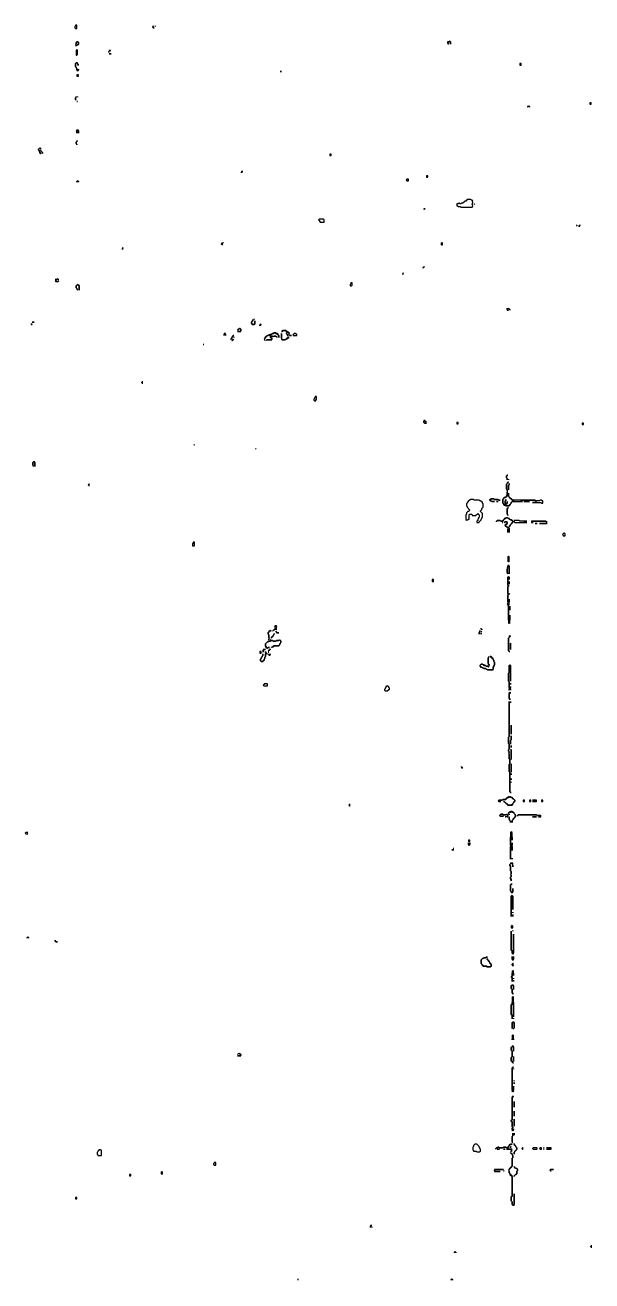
# Model space of a CAD drawing. Header units: metres. Extents: x 0 to 3575, y 1 to 2763.
# Drawn here: x 75 to 884, y 954 to 2746 of the extents above; entities that cross this region are included whole.
import ezdxf

# ---------------------------------------------------------------- set-up
doc = ezdxf.new("R2010")
doc.units = ezdxf.units.M

msp = doc.modelspace()

# ---------------------------------------------------------------- linework, layer by layer
for points in [[(147, 2746), (147, 2745), (146, 2744), (146, 2742), (147, 2741), (149, 2741), (149, 2746)], [(258, 2745), (258, 2744), (257, 2743), (258, 2742), (259, 2742), (258, 2742), (257, 2743), (258, 2744)], [(260, 2745), (261, 2744)], [(149, 2722), (148, 2721), (148, 2719), (147, 2718), (148, 2717), (148, 2716), (148, 2717), (147, 2718), (148, 2719), (148, 2721), (149, 2722), (150, 2722), (151, 2721), (151, 2719), (150, 2718), (150, 2717), (150, 2718), (151, 2719), (151, 2721), (150, 2722)], [(149, 2711), (148, 2710), (148, 2703), (149, 2703), (150, 2704), (150, 2710)], [(195, 2710), (195, 2709), (194, 2708), (195, 2707), (194, 2708), (196, 2710), (197, 2709), (197, 2710)], [(198, 2707)], [(681, 2723), (680, 2722), (678, 2722), (678, 2720), (679, 2720), (680, 2719), (678, 2721), (679, 2722), (680, 2722), (681, 2723), (682, 2722), (682, 2719), (682, 2722)], [(148, 2692), (147, 2691), (147, 2687), (148, 2686), (148, 2685), (149, 2684), (149, 2681), (151, 2681), (151, 2683), (151, 2682), (150, 2681), (149, 2682), (149, 2684), (148, 2685), (148, 2686), (147, 2687), (147, 2691), (148, 2692), (149, 2692), (150, 2691), (150, 2690), (151, 2689), (151, 2690), (150, 2691), (150, 2692)], [(195, 2705), (198, 2705)], [(781, 2691), (781, 2689), (783, 2689), (783, 2691)], [(149, 2675), (149, 2673), (151, 2673), (151, 2675)], [(439, 2680), (441, 2680)], [(439, 2678)], [(441, 2678)], [(148, 2644), (148, 2643), (147, 2642), (147, 2640), (148, 2639), (147, 2640), (147, 2642), (148, 2643)], [(149, 2637), (150, 2637)], [(150, 2644), (150, 2643)], [(150, 2639)], [(881, 2635), (881, 2633), (883, 2633), (883, 2635)], [(794, 2631), (793, 2630), (792, 2630), (792, 2629), (794, 2631), (795, 2630), (795, 2629), (795, 2630)], [(149, 2596), (148, 2595), (149, 2594), (149, 2592), (149, 2594), (148, 2595), (149, 2596), (150, 2596), (151, 2595), (151, 2592), (151, 2596)], [(149, 2581), (149, 2580), (148, 2579), (148, 2577), (149, 2576), (149, 2575), (149, 2576), (148, 2577), (148, 2579), (150, 2581)], [(96, 2571), (94, 2569), (94, 2568), (95, 2567), (95, 2566), (96, 2565), (96, 2564), (97, 2563), (98, 2563), (97, 2563), (96, 2564), (96, 2565), (95, 2566), (95, 2567), (94, 2568), (94, 2569), (96, 2571), (97, 2570), (98, 2570), (97, 2570)], [(97, 2568), (97, 2567), (100, 2564), (100, 2563), (100, 2564), (97, 2567)], [(510, 2562), (510, 2560), (512, 2560), (512, 2562)], [(149, 2529)], [(150, 2527)], [(151, 2530)], [(384, 2537), (384, 2535), (384, 2536), (385, 2537), (386, 2537)], [(386, 2535)], [(648, 2531), (648, 2529), (650, 2529), (650, 2531)], [(150, 2524), (149, 2523), (149, 2522), (149, 2523), (150, 2524), (151, 2523), (151, 2522), (151, 2523)], [(620, 2526), (619, 2525), (620, 2524), (622, 2524), (622, 2526)], [(706, 2497), (704, 2495), (703, 2495), (700, 2492), (698, 2492), (697, 2491), (696, 2491), (695, 2492), (694, 2492), (693, 2491), (691, 2491), (691, 2488), (692, 2488), (693, 2487), (696, 2487), (697, 2486), (713, 2486), (714, 2487), (713, 2488), (714, 2489), (713, 2490), (713, 2491), (714, 2492), (714, 2493), (713, 2494), (714, 2495), (713, 2496), (712, 2496), (711, 2497)], [(717, 2491), (716, 2490)], [(717, 2493)], [(644, 2484), (644, 2483), (645, 2484), (646, 2484)], [(495, 2469), (494, 2468), (495, 2467), (495, 2466), (496, 2465), (502, 2465), (502, 2468), (501, 2469)], [(863, 2461), (862, 2460), (863, 2459), (862, 2460)], [(867, 2461), (867, 2460), (866, 2459), (865, 2459), (867, 2459)], [(865, 2461)], [(214, 2428), (214, 2426), (214, 2427), (215, 2428)], [(358, 2436), (357, 2435), (356, 2435), (355, 2434), (356, 2433), (357, 2433), (356, 2433), (355, 2434), (356, 2435), (357, 2435)], [(670, 2436), (669, 2435), (669, 2432), (670, 2433), (671, 2432), (671, 2435)], [(121, 2384), (120, 2383), (118, 2383), (120, 2383), (121, 2384), (122, 2383), (123, 2383), (122, 2383)], [(614, 2392), (614, 2390), (614, 2391), (615, 2392)], [(644, 2401), (643, 2400), (643, 2399), (643, 2400), (644, 2401), (645, 2401)], [(645, 2399)], [(118, 2381), (119, 2380), (122, 2380), (123, 2381), (122, 2380), (120, 2380), (119, 2381)], [(150, 2376), (148, 2374), (148, 2371), (149, 2370), (149, 2369), (150, 2368), (150, 2369), (148, 2371), (148, 2374), (150, 2376), (152, 2374), (152, 2368), (152, 2375), (151, 2375)], [(540, 2378), (540, 2377), (539, 2376), (539, 2374), (541, 2374), (542, 2375), (542, 2378)], [(763, 2342), (763, 2339), (765, 2339), (764, 2339), (763, 2340)], [(765, 2342), (765, 2341), (766, 2341), (767, 2340), (767, 2339), (767, 2340)], [(84, 2320), (84, 2319), (85, 2318), (84, 2319)], [(85, 2322), (88, 2322)], [(88, 2318)], [(381, 2313), (380, 2312), (379, 2312), (378, 2311), (379, 2311), (381, 2313), (382, 2313), (383, 2312), (383, 2310), (382, 2309), (378, 2309), (383, 2309), (383, 2312), (382, 2313)], [(400, 2326), (400, 2324), (399, 2323), (398, 2323), (398, 2320), (399, 2319), (402, 2319), (403, 2320), (403, 2324), (403, 2320), (402, 2319), (400, 2319), (398, 2321), (398, 2322), (400, 2324)], [(402, 2327), (402, 2326)], [(410, 2319), (410, 2317), (410, 2318), (411, 2319), (412, 2318), (412, 2319)], [(413, 2313)], [(415, 2315)], [(415, 2313)], [(359, 2306), (359, 2303), (359, 2305), (360, 2306), (361, 2305), (361, 2303), (361, 2306)], [(372, 2303), (371, 2302), (371, 2301), (370, 2300), (370, 2299), (369, 2298), (368, 2298), (369, 2298), (370, 2299), (370, 2300), (371, 2301), (371, 2302), (372, 2303), (373, 2303)], [(368, 2296)], [(373, 2298), (372, 2297), (371, 2297), (370, 2296), (371, 2296)], [(373, 2301), (373, 2300)], [(430, 2307), (429, 2306), (428, 2306), (427, 2305), (426, 2305), (425, 2304), (423, 2304), (422, 2303), (421, 2303), (420, 2302), (419, 2302), (417, 2300), (417, 2299), (416, 2298), (417, 2297), (417, 2296), (417, 2297), (416, 2298), (421, 2303), (422, 2303), (423, 2304), (424, 2303), (426, 2305), (427, 2305), (428, 2306), (430, 2306), (431, 2307), (432, 2307), (433, 2306), (434, 2306), (437, 2303), (437, 2300), (437, 2303), (436, 2304), (436, 2305), (435, 2306), (434, 2306), (433, 2307)], [(426, 2302), (425, 2301), (425, 2300), (426, 2300), (427, 2299), (427, 2298), (426, 2297), (420, 2297), (419, 2296), (420, 2297), (427, 2297), (427, 2299), (425, 2301), (426, 2302), (428, 2302), (429, 2301), (430, 2302), (433, 2302), (435, 2300), (435, 2301), (434, 2301), (433, 2302), (430, 2302), (429, 2301), (428, 2302)], [(443, 2310), (442, 2309), (441, 2309), (442, 2309), (443, 2310), (447, 2310), (449, 2308), (448, 2307), (448, 2306), (449, 2305), (449, 2304), (450, 2303), (450, 2302), (450, 2303), (449, 2304), (449, 2305), (448, 2306), (448, 2307), (449, 2308), (451, 2308), (452, 2307), (452, 2306), (451, 2305), (453, 2303), (455, 2303), (453, 2303), (452, 2304), (452, 2307), (451, 2308), (450, 2308), (449, 2309), (448, 2309), (447, 2310)], [(441, 2306), (441, 2298), (442, 2297), (446, 2297), (447, 2298), (448, 2298), (449, 2299), (450, 2299), (451, 2300), (452, 2300), (450, 2300), (449, 2299), (448, 2299), (446, 2297), (443, 2297), (441, 2299)], [(455, 2301)], [(459, 2306), (457, 2304), (458, 2304), (459, 2303), (458, 2302), (459, 2303), (463, 2303), (463, 2305), (462, 2305), (461, 2306)], [(328, 2288)], [(329, 2290), (330, 2290)], [(330, 2288)], [(242, 2237), (241, 2236), (242, 2235), (243, 2235), (242, 2235), (241, 2236), (242, 2237), (243, 2237)], [(323, 2214)], [(323, 2212)], [(325, 2214)], [(325, 2212)], [(489, 2216), (489, 2215), (488, 2214), (488, 2213), (487, 2212), (487, 2211), (488, 2210), (490, 2210), (490, 2211), (491, 2212), (491, 2216)], [(644, 2182), (644, 2179), (645, 2178), (648, 2178), (645, 2178), (644, 2179), (644, 2181), (645, 2182), (647, 2180), (648, 2180), (647, 2180), (646, 2181), (646, 2182)], [(691, 2179), (691, 2177), (693, 2177), (693, 2179)], [(870, 2178), (870, 2176), (872, 2176), (872, 2178)], [(315, 2145)], [(316, 2147), (317, 2147)], [(317, 2145)], [(405, 2142), (404, 2141)], [(407, 2142)], [(407, 2140)], [(87, 2123), (86, 2122), (86, 2118), (87, 2117), (87, 2116), (87, 2117), (86, 2118), (86, 2122), (87, 2123), (88, 2123), (89, 2122), (89, 2116), (89, 2123)], [(763, 2104), (762, 2103), (762, 2100), (763, 2099), (763, 2097), (763, 2099), (762, 2100), (762, 2103), (763, 2104), (764, 2104)], [(765, 2098), (765, 2097)], [(166, 2091), (165, 2090), (166, 2089), (167, 2089), (166, 2089), (165, 2090), (166, 2091), (167, 2091)], [(764, 2094), (763, 2093), (763, 2092), (762, 2091), (762, 2084), (763, 2083), (763, 2082), (764, 2081), (763, 2080), (763, 2075), (760, 2072), (759, 2072), (758, 2071), (758, 2070), (757, 2069), (757, 2064), (758, 2063), (758, 2062), (759, 2061), (760, 2061), (761, 2060), (766, 2060), (768, 2062), (768, 2063), (769, 2064), (769, 2065), (770, 2066), (785, 2066), (783, 2066), (782, 2067), (783, 2068), (803, 2068), (804, 2067), (804, 2066), (803, 2065), (799, 2065), (811, 2065), (812, 2064), (814, 2064), (814, 2067), (813, 2067), (812, 2068), (810, 2068), (809, 2067), (804, 2067), (803, 2068), (771, 2068), (765, 2074), (765, 2078), (765, 2074), (766, 2073), (766, 2072), (770, 2068), (772, 2068), (773, 2067), (772, 2066), (770, 2066), (769, 2065), (769, 2064), (765, 2060), (762, 2060), (761, 2061), (760, 2061), (757, 2064), (757, 2069), (758, 2070), (758, 2071), (759, 2072), (760, 2072), (761, 2073), (762, 2073), (763, 2074), (763, 2080), (764, 2081), (763, 2082), (763, 2083), (762, 2084), (762, 2091), (765, 2094)], [(766, 2092), (766, 2090), (765, 2089), (765, 2083), (765, 2089), (766, 2090)], [(711, 2069), (710, 2068), (709, 2068), (706, 2065), (706, 2064), (705, 2063), (705, 2060), (706, 2059), (706, 2058), (710, 2054), (708, 2052), (707, 2052), (705, 2050), (705, 2048), (704, 2047), (704, 2041), (705, 2040), (704, 2039), (705, 2040), (707, 2040), (708, 2041), (709, 2041), (709, 2047), (710, 2048), (712, 2048), (713, 2047), (713, 2046), (718, 2046), (721, 2049), (723, 2047), (723, 2044), (722, 2043), (722, 2042), (721, 2041), (721, 2039), (720, 2038), (720, 2036), (723, 2036), (723, 2037), (726, 2040), (726, 2041), (727, 2042), (727, 2043), (728, 2044), (728, 2049), (725, 2052), (725, 2053), (727, 2055), (727, 2056), (729, 2058), (729, 2063), (728, 2064), (728, 2065), (727, 2066), (726, 2066), (725, 2067), (724, 2067), (723, 2068), (716, 2068), (715, 2069)], [(740, 2070), (738, 2068), (739, 2067), (740, 2067), (741, 2066), (745, 2066), (741, 2066), (740, 2067), (739, 2067), (738, 2068), (740, 2070), (744, 2070), (745, 2069), (750, 2069), (751, 2068), (753, 2068), (751, 2068), (750, 2069), (745, 2069), (744, 2070)], [(748, 2066), (750, 2066)], [(760, 2069), (761, 2068), (760, 2067), (760, 2064), (761, 2063), (763, 2063), (763, 2066), (763, 2064), (762, 2063), (761, 2063), (760, 2064), (760, 2067), (761, 2068), (762, 2068), (761, 2068)], [(787, 2066), (795, 2066)], [(761, 2043), (760, 2042), (759, 2042), (759, 2041), (756, 2038), (754, 2038), (753, 2039), (749, 2039), (748, 2038), (748, 2037), (748, 2038), (749, 2039), (753, 2039), (754, 2038), (757, 2038), (758, 2039), (758, 2040), (761, 2043), (764, 2043), (766, 2041), (767, 2041), (768, 2040), (769, 2040), (771, 2038), (771, 2037), (769, 2035), (769, 2034), (766, 2031), (766, 2030), (765, 2029), (764, 2029), (762, 2031), (761, 2031), (760, 2032), (760, 2033), (761, 2034), (763, 2034), (763, 2037), (760, 2037), (759, 2036), (760, 2037), (762, 2037), (763, 2036), (763, 2035), (762, 2034), (761, 2034), (760, 2033), (760, 2031), (761, 2031), (763, 2029), (765, 2029), (766, 2028), (766, 2022), (766, 2028), (765, 2029), (768, 2032), (768, 2033), (771, 2036), (771, 2039), (770, 2039), (769, 2040), (768, 2040), (766, 2042), (765, 2042), (764, 2043)], [(764, 2057), (763, 2056), (763, 2048), (764, 2047), (764, 2046), (764, 2047), (763, 2048), (763, 2056), (764, 2057), (765, 2057)], [(756, 2036), (757, 2036)], [(764, 2027), (764, 2022)], [(773, 2039), (773, 2037), (774, 2036), (791, 2036), (788, 2036), (787, 2037), (788, 2038), (791, 2038), (781, 2038), (780, 2039)], [(798, 2038), (798, 2036), (800, 2036), (799, 2036), (798, 2037), (799, 2038), (818, 2038), (819, 2037), (820, 2037), (819, 2037), (818, 2038)], [(803, 2035), (806, 2035)], [(809, 2035), (820, 2035)], [(315, 2008), (315, 2007), (314, 2006), (314, 2003), (317, 2003), (317, 2008)], [(844, 2021), (842, 2019), (843, 2018), (843, 2017), (846, 2017), (846, 2020), (845, 2021)], [(764, 1975), (764, 1973), (763, 1972), (764, 1971), (763, 1970), (763, 1964), (764, 1963), (764, 1964), (763, 1965), (763, 1970), (764, 1971), (763, 1972), (764, 1973), (764, 1974), (765, 1975), (766, 1974), (766, 1963), (766, 1975)], [(765, 1988), (764, 1987), (764, 1980), (765, 1981), (766, 1980), (766, 1987)], [(656, 1955), (656, 1952), (658, 1952), (658, 1955)], [(765, 1959), (764, 1958), (764, 1947), (765, 1946), (764, 1945), (764, 1935), (765, 1934), (764, 1933), (764, 1921), (763, 1920), (764, 1919), (764, 1918), (765, 1917), (765, 1892), (766, 1893), (767, 1892), (767, 1904), (767, 1897), (766, 1896), (765, 1897), (765, 1918), (766, 1919), (766, 1927), (766, 1923), (765, 1922), (764, 1923), (764, 1933), (765, 1934), (766, 1934), (767, 1935), (766, 1934), (765, 1934), (764, 1935), (764, 1945), (765, 1946), (766, 1946), (765, 1946), (764, 1947), (764, 1958), (765, 1959), (766, 1958), (766, 1955), (766, 1958)], [(766, 1952), (766, 1948)], [(767, 1937)], [(767, 1917), (767, 1911)], [(425, 1882), (424, 1881), (423, 1881), (423, 1880), (422, 1879), (422, 1877), (423, 1876), (423, 1872), (424, 1871), (423, 1870), (423, 1869), (423, 1870), (424, 1871), (423, 1872), (423, 1876), (422, 1877), (422, 1879), (425, 1882), (426, 1881)], [(432, 1889), (431, 1888), (432, 1888), (433, 1889), (434, 1888), (434, 1887), (432, 1885), (431, 1886), (432, 1885), (432, 1884), (431, 1883), (430, 1883), (428, 1881), (430, 1883), (431, 1883), (432, 1884), (433, 1884), (434, 1883), (434, 1885), (433, 1886), (434, 1887), (434, 1889)], [(724, 1882), (724, 1880), (723, 1879), (723, 1877), (723, 1879), (724, 1880)], [(726, 1885), (725, 1884), (726, 1885), (727, 1884), (727, 1883), (727, 1884)], [(425, 1869), (426, 1868), (425, 1867), (422, 1867), (418, 1863), (418, 1859), (420, 1857), (421, 1857), (422, 1858), (424, 1858), (422, 1858), (421, 1857), (418, 1860), (418, 1863), (421, 1866), (422, 1866), (423, 1867), (425, 1867), (426, 1868), (428, 1868), (429, 1867), (433, 1867), (434, 1868), (437, 1868), (438, 1869), (440, 1867), (440, 1865), (439, 1864), (439, 1863), (438, 1862), (438, 1861), (437, 1860), (430, 1860), (429, 1859), (428, 1859), (427, 1858), (426, 1859), (427, 1858), (428, 1859), (429, 1859), (430, 1860), (437, 1860), (438, 1861), (438, 1862), (439, 1863), (439, 1864), (440, 1865), (440, 1868), (439, 1868), (438, 1869), (437, 1868), (434, 1868), (433, 1867), (429, 1867), (428, 1868), (426, 1868)], [(431, 1878), (430, 1877), (430, 1876), (426, 1872), (426, 1871), (429, 1874), (429, 1875), (430, 1876), (430, 1877)], [(433, 1881), (434, 1880), (434, 1879), (437, 1879), (435, 1879)], [(435, 1877)], [(437, 1877)], [(726, 1878), (725, 1877), (726, 1878), (727, 1878)], [(726, 1881), (727, 1880)], [(767, 1875), (766, 1874), (766, 1872), (765, 1871), (765, 1853), (766, 1852), (767, 1852), (766, 1852), (765, 1853), (765, 1871), (768, 1874)], [(768, 1864), (768, 1855)], [(410, 1852), (410, 1850), (412, 1850), (412, 1852)], [(418, 1852), (418, 1851), (419, 1850), (418, 1849), (418, 1845), (417, 1844), (417, 1842), (416, 1841), (416, 1840), (414, 1838), (412, 1838), (411, 1839), (411, 1841), (412, 1842), (412, 1843), (414, 1845), (414, 1846), (415, 1847), (415, 1848), (414, 1849), (415, 1848), (414, 1847), (414, 1846), (413, 1845), (413, 1844), (412, 1843), (412, 1842), (411, 1841), (411, 1839), (412, 1838), (415, 1838), (415, 1839), (416, 1840), (416, 1841), (417, 1842), (417, 1844), (418, 1845), (418, 1849), (419, 1850), (420, 1849), (421, 1849), (420, 1849), (418, 1851)], [(418, 1856), (417, 1855), (415, 1855), (415, 1851), (415, 1854), (416, 1855), (417, 1854), (417, 1855)], [(419, 1854)], [(420, 1852)], [(425, 1856), (425, 1855), (424, 1854), (423, 1854), (422, 1853), (423, 1853), (425, 1855)], [(422, 1851), (423, 1851)], [(423, 1849), (423, 1847), (425, 1847), (425, 1849), (425, 1848), (424, 1847), (423, 1848)], [(739, 1845), (744, 1840), (744, 1838), (745, 1837), (745, 1833), (744, 1832), (744, 1831), (743, 1830), (743, 1827), (742, 1826), (735, 1826), (734, 1827), (733, 1827), (732, 1828), (730, 1828), (729, 1829), (728, 1829), (727, 1830), (726, 1830), (724, 1832), (726, 1834), (728, 1834), (730, 1832), (732, 1832), (733, 1831), (736, 1831), (737, 1830), (736, 1831), (733, 1831), (732, 1832), (731, 1832), (730, 1833), (729, 1833), (728, 1834), (726, 1834), (724, 1832), (725, 1831), (725, 1830), (727, 1830), (728, 1829), (729, 1829), (730, 1828), (732, 1828), (733, 1827), (734, 1827), (735, 1826), (743, 1826), (743, 1830), (745, 1832), (745, 1837), (744, 1838), (744, 1840), (743, 1841), (743, 1842), (740, 1845)], [(737, 1845), (737, 1844), (736, 1843), (736, 1834), (738, 1832), (738, 1833), (736, 1835), (736, 1843), (737, 1844)], [(767, 1833), (766, 1832), (766, 1822), (765, 1821), (765, 1810), (766, 1809), (766, 1797), (766, 1799), (767, 1800), (768, 1799), (768, 1797), (768, 1802), (768, 1801), (767, 1800), (766, 1801), (766, 1809), (765, 1810), (765, 1821), (766, 1822), (766, 1832), (767, 1833), (768, 1832), (768, 1810), (768, 1832)], [(416, 1806), (416, 1805), (415, 1804), (416, 1803), (421, 1803), (421, 1806)], [(592, 1803), (591, 1802), (590, 1802), (590, 1801), (589, 1800), (589, 1799), (588, 1798), (588, 1797), (589, 1796), (592, 1796), (594, 1798), (595, 1798), (595, 1800), (594, 1801), (594, 1802), (593, 1802)], [(766, 1794), (766, 1785), (767, 1784), (766, 1783), (767, 1784), (768, 1784), (767, 1784), (766, 1785), (766, 1792), (767, 1793), (768, 1792), (768, 1794), (767, 1793)], [(768, 1807), (768, 1805)], [(766, 1781), (766, 1731), (765, 1730), (765, 1721), (766, 1720), (766, 1713), (765, 1712), (765, 1710), (766, 1709), (766, 1708), (765, 1707), (766, 1706), (766, 1699), (767, 1698), (767, 1692), (766, 1691), (766, 1681), (767, 1680), (767, 1652), (768, 1651), (769, 1651), (768, 1651), (767, 1652), (767, 1680), (766, 1681), (766, 1691), (767, 1692), (767, 1698), (766, 1699), (766, 1706), (765, 1707), (766, 1708), (766, 1709), (765, 1710), (765, 1712), (766, 1713), (766, 1720), (765, 1721), (765, 1730), (766, 1731)], [(768, 1781), (768, 1779)], [(769, 1747), (769, 1734)], [(769, 1732), (769, 1726), (768, 1725), (768, 1720), (768, 1725), (769, 1726)], [(768, 1713), (769, 1712), (769, 1698), (769, 1712)], [(769, 1718), (769, 1715)], [(698, 1688), (698, 1686), (700, 1686), (699, 1686), (698, 1687)], [(700, 1688)], [(769, 1692), (769, 1680)], [(769, 1678), (769, 1676)], [(769, 1671), (769, 1669)], [(769, 1666), (769, 1665)], [(538, 1634), (537, 1633), (538, 1632), (539, 1632), (538, 1632), (537, 1633), (538, 1634), (539, 1634)], [(766, 1645), (765, 1644), (763, 1644), (760, 1641), (757, 1641), (756, 1640), (751, 1640), (750, 1639), (751, 1638), (754, 1638), (751, 1638), (750, 1639), (751, 1640), (756, 1640), (757, 1641), (761, 1641), (764, 1644), (765, 1644), (766, 1645), (767, 1644), (768, 1645), (771, 1642), (772, 1642), (774, 1640), (774, 1639), (772, 1637), (772, 1636), (769, 1633), (765, 1633), (764, 1634), (763, 1634), (759, 1638), (758, 1638), (759, 1638), (761, 1636), (761, 1635), (762, 1635), (764, 1633), (770, 1633), (771, 1634), (771, 1635), (774, 1638), (774, 1640), (770, 1644), (769, 1644), (768, 1645), (767, 1644)], [(764, 1638)], [(765, 1636)], [(766, 1638)], [(786, 1640), (786, 1638), (788, 1638), (788, 1640)], [(795, 1640), (795, 1638), (797, 1638), (797, 1640)], [(799, 1640), (804, 1640), (805, 1639), (804, 1638), (799, 1638), (805, 1638), (805, 1640)], [(812, 1640), (812, 1638), (814, 1638), (814, 1640)], [(754, 1620), (752, 1618), (753, 1617), (758, 1617), (753, 1617), (752, 1618), (754, 1620), (757, 1620), (758, 1619), (761, 1619), (762, 1620), (764, 1618), (764, 1617), (763, 1616), (762, 1617), (761, 1616), (760, 1616), (761, 1616), (762, 1617), (763, 1616), (764, 1616), (764, 1619), (763, 1619), (762, 1620), (761, 1619), (758, 1619), (757, 1620)], [(768, 1624), (767, 1623), (766, 1623), (765, 1622), (765, 1621), (766, 1620), (766, 1619), (766, 1620), (765, 1621), (765, 1622), (766, 1623), (768, 1623), (769, 1624), (770, 1623), (771, 1623), (774, 1620), (774, 1619), (775, 1618), (775, 1617), (771, 1613), (771, 1612), (770, 1611), (770, 1608), (770, 1611), (775, 1616), (775, 1619), (773, 1621), (773, 1622), (772, 1623), (771, 1623), (770, 1624)], [(766, 1616), (766, 1612), (768, 1610), (768, 1608), (768, 1610), (767, 1611), (767, 1612), (766, 1613)], [(779, 1619), (778, 1618), (778, 1617), (778, 1618), (779, 1619), (805, 1619), (806, 1618), (810, 1618), (811, 1617), (810, 1616), (808, 1616), (811, 1616), (811, 1618), (806, 1618), (805, 1619)], [(799, 1616), (805, 1616)], [(769, 1595), (768, 1594), (768, 1556), (768, 1574), (769, 1575), (770, 1574), (770, 1568), (770, 1579), (770, 1576), (769, 1575), (768, 1576), (768, 1587), (769, 1588), (770, 1587), (770, 1583), (770, 1594)], [(76, 1594), (75, 1593), (76, 1592), (79, 1592), (78, 1593), (79, 1594)], [(708, 1583), (708, 1581), (710, 1581), (710, 1583)], [(708, 1579), (708, 1576), (709, 1576), (710, 1577), (710, 1579), (710, 1577), (709, 1576), (708, 1577)], [(684, 1571)], [(684, 1569), (687, 1569)], [(686, 1571), (687, 1571)], [(808, 1562)], [(808, 1560)], [(768, 1550), (768, 1549), (767, 1548), (767, 1547), (768, 1546), (768, 1539), (769, 1538), (769, 1535), (768, 1534), (769, 1533), (769, 1531), (768, 1530), (768, 1528), (769, 1527), (769, 1525), (769, 1527), (768, 1528), (768, 1530), (769, 1531), (769, 1533), (768, 1534), (769, 1535), (769, 1538), (768, 1539), (768, 1546), (767, 1547), (767, 1548), (769, 1550), (770, 1550), (771, 1549), (770, 1548), (771, 1547), (771, 1545), (771, 1547), (770, 1548), (771, 1549), (771, 1550)], [(770, 1557), (770, 1556)], [(771, 1536)], [(769, 1520), (768, 1519), (768, 1510), (769, 1509), (769, 1508), (771, 1508), (771, 1514), (771, 1509), (770, 1508), (768, 1510), (768, 1519), (769, 1520), (770, 1520)], [(770, 1504), (769, 1503), (769, 1474), (769, 1503), (770, 1504), (771, 1503), (771, 1484), (771, 1503)], [(771, 1480), (771, 1479)], [(771, 1477), (771, 1474)], [(770, 1461), (769, 1460), (769, 1458), (771, 1458), (771, 1460)], [(769, 1453), (769, 1426), (770, 1425), (770, 1420), (771, 1421), (772, 1420), (772, 1449), (772, 1422), (771, 1421), (770, 1422), (770, 1425), (769, 1426)], [(771, 1454), (771, 1453)], [(79, 1445), (78, 1444), (78, 1443), (78, 1444), (79, 1445), (80, 1444), (80, 1443), (80, 1444)], [(118, 1440), (118, 1439), (119, 1438), (121, 1438), (119, 1438), (118, 1439)], [(121, 1440)], [(733, 1416), (732, 1415), (730, 1415), (729, 1414), (728, 1414), (726, 1412), (726, 1407), (727, 1406), (727, 1405), (729, 1403), (733, 1403), (734, 1402), (739, 1402), (740, 1403), (740, 1406), (739, 1407), (739, 1408), (738, 1409), (738, 1410), (734, 1414), (734, 1413), (738, 1409), (738, 1408), (740, 1406), (740, 1403), (739, 1402), (735, 1402), (734, 1403), (730, 1403), (726, 1407), (726, 1412), (728, 1414), (729, 1414), (730, 1415), (732, 1415), (733, 1416), (735, 1416)], [(770, 1417), (770, 1412), (772, 1412), (772, 1417), (772, 1413), (771, 1412), (770, 1413)], [(771, 1407), (770, 1406), (770, 1404), (772, 1404), (772, 1405), (771, 1404), (770, 1405), (770, 1406), (771, 1407), (772, 1407)], [(771, 1397), (770, 1396), (770, 1389), (769, 1388), (770, 1387), (770, 1381), (770, 1387), (769, 1388), (770, 1389), (770, 1393), (771, 1394), (772, 1393), (772, 1390), (772, 1396)], [(772, 1386), (772, 1385)], [(772, 1383), (772, 1381)], [(770, 1376), (769, 1375), (769, 1371), (770, 1370), (770, 1365), (771, 1364), (770, 1363), (771, 1364), (772, 1364), (771, 1364), (770, 1365), (770, 1370), (769, 1371), (769, 1375), (770, 1376), (771, 1376), (772, 1375), (772, 1370), (772, 1376)], [(771, 1360), (770, 1359), (770, 1349), (769, 1348), (769, 1334), (770, 1333), (770, 1328), (770, 1333), (769, 1334), (769, 1348), (770, 1349), (770, 1351), (771, 1352), (772, 1351), (772, 1331), (772, 1359)], [(772, 1329), (772, 1328)], [(771, 1323), (770, 1322), (770, 1314), (770, 1322), (771, 1323), (772, 1323), (773, 1322), (773, 1315), (772, 1314), (772, 1313), (772, 1314), (773, 1315), (773, 1323)], [(771, 1305), (770, 1304), (770, 1298), (770, 1299), (771, 1300), (772, 1299), (772, 1298), (772, 1304)], [(380, 1279), (378, 1277), (380, 1279), (381, 1278), (382, 1278), (383, 1277), (383, 1276), (382, 1275), (378, 1275), (383, 1275), (383, 1277), (382, 1278), (381, 1278)], [(770, 1289), (770, 1288), (769, 1287), (769, 1283), (770, 1282), (770, 1274), (769, 1273), (769, 1268), (770, 1267), (770, 1266), (771, 1265), (772, 1265), (771, 1265), (770, 1266), (770, 1267), (769, 1268), (769, 1273), (770, 1274), (770, 1282), (769, 1283), (769, 1287), (771, 1289), (772, 1288), (772, 1282), (772, 1289)], [(772, 1274), (772, 1267)], [(771, 1259), (770, 1258), (770, 1224), (771, 1225), (772, 1224), (772, 1232), (772, 1226), (771, 1225), (770, 1226), (770, 1258), (771, 1259), (772, 1259)], [(772, 1257), (772, 1256)], [(773, 1240), (773, 1239)], [(773, 1237), (773, 1235)], [(770, 1217), (770, 1184), (769, 1183), (769, 1182), (770, 1181), (770, 1174), (771, 1173), (770, 1172), (770, 1168), (771, 1169), (772, 1168), (772, 1171), (772, 1170), (771, 1169), (770, 1170), (770, 1172), (771, 1173), (772, 1173), (771, 1173), (770, 1174), (770, 1181), (769, 1182), (769, 1183), (770, 1184), (770, 1216), (771, 1217), (772, 1216), (772, 1217)], [(773, 1210), (773, 1202)], [(773, 1196), (773, 1189)], [(773, 1185), (773, 1175)], [(771, 1165), (771, 1161), (770, 1160), (770, 1152), (771, 1151), (770, 1152), (770, 1160), (771, 1161)], [(773, 1165), (773, 1162)], [(717, 1149), (715, 1147), (715, 1146), (714, 1145), (714, 1141), (715, 1140), (715, 1139), (719, 1139), (720, 1138), (724, 1138), (725, 1139), (725, 1142), (724, 1143), (724, 1144), (723, 1145), (723, 1146), (720, 1149)], [(768, 1149), (767, 1148), (766, 1148), (766, 1147), (765, 1146), (765, 1145), (764, 1144), (763, 1145), (762, 1144), (761, 1145), (758, 1145), (757, 1144), (752, 1144), (751, 1145), (750, 1145), (749, 1144), (748, 1144), (747, 1143), (747, 1142), (747, 1143), (748, 1144), (749, 1144), (750, 1145), (751, 1145), (752, 1144), (757, 1144), (758, 1145), (761, 1145), (762, 1144), (763, 1145), (764, 1144), (764, 1143), (763, 1142), (762, 1142), (770, 1142), (765, 1142), (764, 1143), (764, 1144), (765, 1145), (765, 1146), (768, 1149), (770, 1149)], [(773, 1150), (773, 1148), (777, 1144), (777, 1142), (774, 1139), (774, 1138), (773, 1137), (773, 1135), (773, 1137), (774, 1138), (774, 1139), (776, 1141), (777, 1141), (777, 1144), (776, 1145), (776, 1146), (773, 1149)], [(180, 1141), (180, 1140), (179, 1139), (179, 1138), (178, 1137), (178, 1135), (179, 1134), (179, 1133), (184, 1133), (184, 1140), (183, 1141)], [(749, 1142), (752, 1142)], [(758, 1142), (760, 1142)], [(768, 1137), (770, 1135), (770, 1134), (771, 1133), (771, 1130), (770, 1129), (770, 1118), (766, 1114), (766, 1113), (765, 1112), (766, 1111), (766, 1108), (767, 1107), (767, 1106), (770, 1103), (770, 1075), (769, 1074), (769, 1068), (770, 1067), (770, 1063), (771, 1062), (773, 1062), (773, 1078), (773, 1063), (772, 1062), (771, 1062), (770, 1063), (770, 1067), (769, 1068), (769, 1074), (770, 1075), (770, 1104), (766, 1108), (766, 1111), (765, 1112), (770, 1117), (770, 1129), (771, 1130), (771, 1133), (770, 1134), (770, 1136), (769, 1136)], [(768, 1146), (768, 1144), (768, 1145), (769, 1146)], [(770, 1140), (769, 1139), (768, 1139), (769, 1139)], [(770, 1144)], [(785, 1144), (784, 1143), (785, 1142), (786, 1142), (785, 1142), (784, 1143), (785, 1144), (786, 1144)], [(800, 1144), (799, 1143), (800, 1142), (806, 1142), (805, 1143), (806, 1144)], [(810, 1144), (809, 1143), (810, 1142), (812, 1142), (812, 1144)], [(815, 1144), (816, 1144)], [(815, 1142), (816, 1142)], [(819, 1144), (825, 1144), (826, 1143), (825, 1142), (819, 1142), (826, 1142), (826, 1144)], [(345, 1123), (345, 1122), (344, 1121), (344, 1120), (345, 1119), (347, 1119), (347, 1123)], [(745, 1113), (745, 1110), (753, 1110), (746, 1110), (745, 1111), (745, 1112), (746, 1113), (758, 1113)], [(773, 1117), (773, 1116), (774, 1116), (775, 1115), (776, 1115), (778, 1113), (778, 1111), (777, 1110), (777, 1107), (776, 1106), (775, 1106), (773, 1104), (773, 1103), (773, 1104), (775, 1106), (776, 1106), (777, 1107), (777, 1110), (778, 1111), (778, 1114), (777, 1114), (776, 1115), (775, 1115)], [(825, 1113), (824, 1112), (825, 1111), (826, 1111), (825, 1111), (824, 1112), (825, 1113), (829, 1113)], [(224, 1106), (224, 1104), (226, 1104), (226, 1106)], [(270, 1110), (269, 1109), (269, 1107), (271, 1107), (271, 1109)], [(758, 1111), (759, 1111)], [(147, 1073), (147, 1071), (149, 1071), (149, 1073)], [(568, 1033), (568, 1030), (568, 1032), (569, 1033), (570, 1033)], [(570, 1031), (570, 1030)], [(883, 1004), (882, 1003), (883, 1002), (884, 1002), (883, 1002), (882, 1003), (883, 1004), (884, 1004)], [(689, 996), (688, 995), (688, 994), (688, 995), (689, 996), (690, 995), (690, 994), (690, 995)], [(464, 956), (465, 956)], [(464, 954)], [(684, 957), (683, 956), (683, 955), (683, 956), (684, 957), (685, 956), (685, 955), (685, 956)]]:
    msp.add_lwpolyline(points, close=True)

doc.saveas('drawing.dxf')
